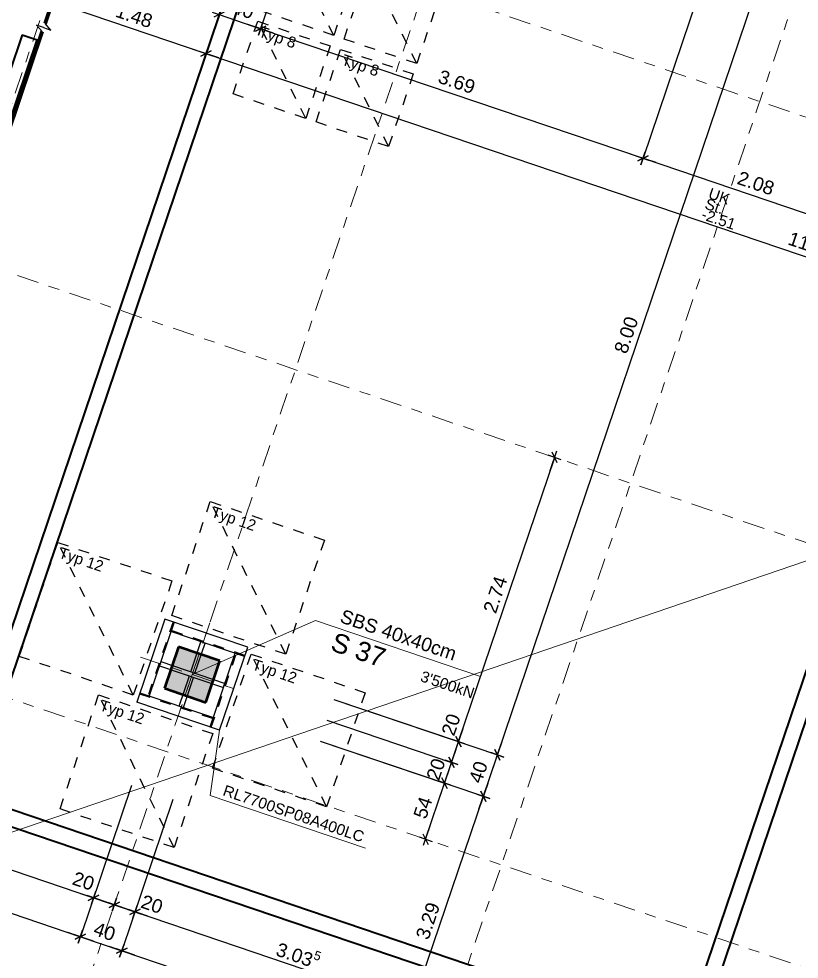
# Model space of a CAD drawing. Header units: metres. Extents: x 2661608 to 2661648.6, y 1209464.3 to 1209501.1.
# Drawn here: x 2661615.74 to 2661622.87, y 1209477.8 to 1209486.39 of the extents above; entities that cross this region are included whole.
import ezdxf

# ---------------------------------------------------------------- set-up
doc = ezdxf.new("R2010")
doc.units = ezdxf.units.M
doc.header["$PDMODE"] = 65
for name, pattern in [('AUSGEZOGEN', [0]), ('PHANTOM2_S8', [0.3, 0.2, -0.05, 0, -0.05]), ('VERDECKT2_S2', [0.025, 0, -0.025])]:
    doc.linetypes.add(name, pattern=pattern)
for name, color, linetype, lineweight in [('TB_639', 7, 'AUSGEZOGEN', 25), ('TB_641', 7, 'AUSGEZOGEN', 25), ('TB_643', 7, 'AUSGEZOGEN', 25), ('TB_645', 7, 'AUSGEZOGEN', 25), ('TB_649', 7, 'AUSGEZOGEN', 25), ('TB_650', 7, 'AUSGEZOGEN', 25)]:
    doc.layers.add(name, color=color, linetype=linetype, lineweight=lineweight)
doc.styles.add('ARIAL', font='arial.ttf')
doc.styles.add('MtXpl_Arial', font='arial.ttf')
doc.dimstyles.new('DIMSTYLE_3', dxfattribs={"dimtxt": 0.125, "dimasz": 0.125, "dimexe": 0, "dimexo": 0, "dimgap": 0.0625, "dimtad": 2, "dimdec": 3, "dimrnd": 0.005, "dimzin": 4, "dimdsep": 46, "dimtxsty": 'ARIAL', "dimblk1": 'ALL_ML_STRICH', "dimblk2": 'ALL_ML_STRICH', "dimsah": 1, "dimcen": 0, "dimclrd": 7, "dimclre": 7, "dimclrt": 7, "dimazin": 3, "dimtfac": 1, "dimtdec": 0, "dimtix": 1, "dimtmove": 2, "dimatfit": 3, "dimfxl": 0, "dimlwd": 0, "dimlwe": 25})
doc.dimstyles.new('DIMSTYLE_5', dxfattribs={"dimtxt": 0.125, "dimasz": 0.125, "dimexe": 0, "dimexo": 0, "dimgap": 0.0625, "dimtad": 2, "dimdec": 1, "dimlfac": 100, "dimrnd": 0.5, "dimzin": 4, "dimdsep": 46, "dimtxsty": 'ARIAL', "dimblk1": 'ALL_ML_STRICH', "dimblk2": 'ALL_ML_STRICH', "dimsah": 1, "dimcen": 0, "dimclrd": 7, "dimclre": 7, "dimclrt": 7, "dimazin": 3, "dimtfac": 1, "dimtdec": 0, "dimtix": 1, "dimtmove": 2, "dimatfit": 3, "dimfxl": 0, "dimtvp": 1.2, "dimlwd": 0, "dimlwe": 25})
doc.dimstyles.new('DIMSTYLE_6', dxfattribs={"dimtxt": 0.125, "dimasz": 0.125, "dimexe": 0, "dimexo": 0, "dimgap": 0.0625, "dimtad": 2, "dimrnd": 0.005, "dimzin": 4, "dimdsep": 46, "dimtxsty": 'ARIAL', "dimblk1": 'ALL_ML_STRICH', "dimblk2": 'ALL_ML_STRICH', "dimsah": 1, "dimcen": 0, "dimclrd": 7, "dimclre": 7, "dimclrt": 7, "dimazin": 3, "dimtfac": 1, "dimtdec": 0, "dimtix": 1, "dimtmove": 2, "dimatfit": 3, "dimfxl": 0, "dimlwd": 0, "dimlwe": 25})
doc.dimstyles.new('DIMSTYLE_7', dxfattribs={"dimtxt": 0.125, "dimasz": 0.125, "dimexe": 0, "dimexo": 0, "dimgap": 0.0625, "dimtad": 2, "dimrnd": 0.005, "dimzin": 4, "dimdsep": 46, "dimtxsty": 'ARIAL', "dimblk1": 'ALL_ML_STRICH', "dimblk2": 'ALL_ML_STRICH', "dimsah": 1, "dimcen": 0, "dimclrd": 7, "dimclre": 7, "dimclrt": 7, "dimazin": 3, "dimtfac": 1, "dimtdec": 0, "dimtix": 1, "dimtmove": 2, "dimatfit": 3, "dimfxl": 0, "dimlwd": 0, "dimlwe": 25})
doc.dimstyles.new('DIMSTYLE_9', dxfattribs={"dimtxt": 0.125, "dimasz": 0.125, "dimexe": 0, "dimexo": 0, "dimgap": 0.0625, "dimtad": 2, "dimdec": 1, "dimlfac": 100, "dimrnd": 0.5, "dimzin": 4, "dimdsep": 46, "dimtxsty": 'ARIAL', "dimblk1": 'ALL_ML_STRICH', "dimblk2": 'ALL_ML_STRICH', "dimsah": 1, "dimcen": 0, "dimclrd": 7, "dimclre": 7, "dimclrt": 7, "dimazin": 3, "dimtfac": 1, "dimtdec": 0, "dimtix": 1, "dimtmove": 2, "dimatfit": 3, "dimfxl": 0, "dimlwd": 0, "dimlwe": 25})

# ---------------------------------------------------------------- blocks, each defined once
blk = doc.blocks.new('COMPLEXOBJECT_6')
at = {"layer": 'TB_645', "color": 7, "linetype": 'VERDECKT2_S2', "lineweight": 25, "transparency": 33554687}
for p, q in [((2661617.1383, 1209480.9396), (2661617.4911, 1209481.9815)), ((2661617.4911, 1209481.9815), (2661618.533, 1209481.6287)), ((2661618.1802, 1209480.5868), (2661617.4911, 1209481.9815)), ((2661615.7451, 1209480.5667), (2661616.0979, 1209481.6086)), ((2661616.0979, 1209481.6086), (2661617.1398, 1209481.2558)), ((2661616.787, 1209480.2139), (2661616.0979, 1209481.6086)), ((2661618.533, 1209481.6287), (2661618.1802, 1209480.5868)), ((2661617.1398, 1209481.2558), (2661616.787, 1209480.2139)), ((2661618.1802, 1209480.5868), (2661617.1383, 1209480.9396)), ((2661617.1507, 1209480.8826), (2661616.9214, 1209480.2054)), ((2661617.807, 1209480.5759), (2661617.1298, 1209480.8052)), ((2661617.5003, 1209479.9196), (2661617.7296, 1209480.5968)), ((2661617.5112, 1209479.5464), (2661617.864, 1209480.5883)), ((2661617.864, 1209480.5883), (2661618.9059, 1209480.2355)), ((2661618.5531, 1209479.1936), (2661617.864, 1209480.5883)), ((2661616.787, 1209480.2139), (2661615.7451, 1209480.5667)), ((2661618.9059, 1209480.2355), (2661618.5531, 1209479.1936)), ((2661616.1181, 1209479.1735), (2661616.4708, 1209480.2154)), ((2661616.4708, 1209480.2154), (2661617.5127, 1209479.8626)), ((2661617.16, 1209478.8207), (2661616.4708, 1209480.2154)), ((2661616.844, 1209480.2263), (2661617.5213, 1209479.997)), ((2661617.5127, 1209479.8626), (2661617.16, 1209478.8207)), ((2661618.5531, 1209479.1936), (2661617.5112, 1209479.5464)), ((2661617.16, 1209478.8207), (2661616.1181, 1209479.1735))]:
    blk.add_line(p, q, dxfattribs=at)
at = {"layer": 'TB_645', "color": 7, "linetype": 'AUSGEZOGEN', "lineweight": 25, "transparency": 33554687}
for p, q in [((2661617.0749, 1209480.9082), (2661616.8184, 1209480.1505)), ((2661617.1602, 1209480.8794), (2661616.9325, 1209480.2069)), ((2661617.8327, 1209480.6517), (2661617.0749, 1209480.9082)), ((2661617.8038, 1209480.5664), (2661617.1313, 1209480.7941)), ((2661617.313, 1209480.4265), (2661617.406, 1209480.7011)), ((2661617.3509, 1209480.4136), (2661617.4439, 1209480.6883)), ((2661617.4909, 1209479.9228), (2661617.7186, 1209480.5953)), ((2661617.5761, 1209479.8939), (2661617.8327, 1209480.6517)), ((2661617.0383, 1209480.5195), (2661617.6256, 1209480.3206)), ((2661617.0255, 1209480.4816), (2661617.6127, 1209480.2827)), ((2661617.2072, 1209480.1139), (2661617.3002, 1209480.3886)), ((2661617.245, 1209480.1011), (2661617.338, 1209480.3757)), ((2661616.8472, 1209480.2357), (2661617.5197, 1209480.0081)), ((2661617.5761, 1209479.8939), (2661616.8184, 1209480.1505))]:
    blk.add_line(p, q, dxfattribs=at)
at = {"layer": 'TB_645', "color": 7, "linetype": 'AUSGEZOGEN', "lineweight": 18, "transparency": 33554687}
for q in [(2661617.5761, 1209479.8939), (2661618.9102, 1209478.8161)]:
    blk.add_line((2661617.4906, 1209479.2967), q, dxfattribs=at)
at = {"layer": 'TB_645', "color": 7, "linetype": 'AUSGEZOGEN', "lineweight": 25, "transparency": 33554687, "char_height": 0.1, "attachment_point": 7, "style": 'ARIAL'}
for s, insert, width, rotation in [('\\W0.98;Typ 12', (2661617.4812, 1209481.8162), 0.477465, 341.29529), ('\\W0.98;Typ 12', (2661616.0881, 1209481.4433), 0.477465, 341.29529), ('\\W0.98;Typ 12', (2661617.8542, 1209480.423), 0.477465, 341.29529), ('\\W0.98;Typ 12', (2661616.461, 1209480.0501), 0.477465, 341.29529), ('\\W1.01;RL7700SP08A400LC', (2661617.5971, 1209479.2994), 1.395337, 341.29524)]:
    blk.add_mtext(s, dxfattribs=dict(at, insert=insert, width=width, rotation=rotation))
blk = doc.blocks.new('COMPLEXOBJECT_7')
at = {"layer": 'TB_645', "color": 7, "linetype": 'VERDECKT2_S2', "lineweight": 25, "transparency": 33554687}
for p, q in [((2661617.956, 1209486.4618), (2661618.1805, 1209487.1248)), ((2661618.1805, 1209487.1248), (2661618.8435, 1209486.9004)), ((2661618.619, 1209486.2373), (2661618.1805, 1209487.1248)), ((2661618.8435, 1209486.9004), (2661618.619, 1209486.2373)), ((2661618.7137, 1209486.2053), (2661618.9382, 1209486.8683)), ((2661618.9382, 1209486.8683), (2661619.6012, 1209486.6438)), ((2661619.3768, 1209485.9808), (2661618.9382, 1209486.8683)), ((2661619.6012, 1209486.6438), (2661619.3768, 1209485.9808)), ((2661618.619, 1209486.2373), (2661617.956, 1209486.4618)), ((2661617.6994, 1209485.7041), (2661617.9239, 1209486.3671)), ((2661617.9239, 1209486.3671), (2661618.5869, 1209486.1426)), ((2661618.3625, 1209485.4796), (2661617.9239, 1209486.3671)), ((2661619.3768, 1209485.9808), (2661618.7137, 1209486.2053)), ((2661618.5869, 1209486.1426), (2661618.3625, 1209485.4796)), ((2661618.4572, 1209485.4475), (2661618.6817, 1209486.1105)), ((2661618.6817, 1209486.1105), (2661619.3447, 1209485.8861)), ((2661619.1202, 1209485.223), (2661618.6817, 1209486.1105)), ((2661619.3447, 1209485.8861), (2661619.1202, 1209485.223)), ((2661618.3625, 1209485.4796), (2661617.6994, 1209485.7041)), ((2661619.1202, 1209485.223), (2661618.4572, 1209485.4475))]:
    blk.add_line(p, q, dxfattribs=at)
at = {"layer": 'TB_645', "color": 7, "linetype": 'AUSGEZOGEN', "lineweight": 25, "transparency": 33554687, "char_height": 0.1, "width": 0.399914, "attachment_point": 7, "rotation": 341.29529, "style": 'ARIAL'}
for insert in [(2661618.1706, 1209486.9596), (2661618.9284, 1209486.703), (2661617.9141, 1209486.2018), (2661618.6718, 1209485.9453)]:
    blk.add_mtext('\\W1.00;Typ 8', dxfattribs=dict(at, insert=insert))
blk = doc.blocks.new('ALL_ML_STRICH')
at = {"color": 0, "linetype": 'ByBlock', "lineweight": -2}
for p, q in [((-1, 0), (0.5, 0)), ((-0.3, -0.3), (0.3, 0.3)), ((0, -0.5), (0, 0.5))]:
    blk.add_line(p, q, dxfattribs=at)
blk = doc.blocks.new('*D23')
at = {"layer": 'DEFPOINTS', "color": 7, "linetype": 'AUSGEZOGEN', "lineweight": 25, "transparency": 16777216}
for p in [(2661617.0719, 1209480.2758), (2661613.6087, 1209479.5056), (2661613.5511, 1209479.3355)]:
    blk.add_point(p, dxfattribs=at)
at = {"layer": 'TB_649', "color": 7, "linetype": 'AUSGEZOGEN', "lineweight": -2, "transparency": 16777216}
for p, q in [((2661613.5511, 1209479.3355), (2661613.5511, 1209479.3355)), ((2661613.5511, 1209479.3355), (2661616.4242, 1209478.3627)), ((2661616.4242, 1209478.3627), (2661616.4242, 1209478.3627))]:
    blk.add_line(p, q, dxfattribs=at)
at = {"layer": 'TB_649', "color": 7, "linetype": 'AUSGEZOGEN', "lineweight": 25, "transparency": 16777216, "xscale": 0.125, "yscale": 0.125, "zscale": 0.125}
for p, rotation in [((2661613.5511, 1209479.3355), 161.2952432383827), ((2661616.4242, 1209478.3627), 341.2952432383828)]:
    blk.add_blockref('ALL_ML_STRICH', p, dxfattribs=dict(at, rotation=rotation))
at = {"layer": 'TB_649', "color": 7, "linetype": 'AUSGEZOGEN', "lineweight": 25, "transparency": 16777216, "insert": (2661615.0451, 1209478.9508), "char_height": 0.125, "width": 0.625, "attachment_point": 5, "rotation": 341.29524, "style": 'ARIAL'}
blk.add_mtext('\\A1;{\\A1;{3.03\\H0.082500;\\S5^ ;}}', dxfattribs=at)
blk = doc.blocks.new('*D24')
at = {"layer": 'DEFPOINTS', "color": 7, "linetype": 'AUSGEZOGEN', "lineweight": 25, "transparency": 16777216}
for p in [(2661617.0719, 1209480.2758), (2661617.1448, 1209479.8673), (2661616.4242, 1209478.3627)]:
    blk.add_point(p, dxfattribs=at)
at = {"layer": 'TB_649', "color": 7, "linetype": 'AUSGEZOGEN', "lineweight": -2, "transparency": 16777216}
for p, q in [((2661616.4242, 1209478.3627), (2661616.4242, 1209478.3627)), ((2661616.4242, 1209478.3627), (2661616.6137, 1209478.2986)), ((2661616.6137, 1209478.2986), (2661616.6137, 1209478.2986))]:
    blk.add_line(p, q, dxfattribs=at)
at = {"layer": 'TB_649', "color": 7, "linetype": 'AUSGEZOGEN', "lineweight": 25, "transparency": 16777216, "xscale": 0.125, "yscale": 0.125, "zscale": 0.125}
for p, rotation in [((2661616.4242, 1209478.3627), 161.2952432383827), ((2661616.6137, 1209478.2986), 341.2952432383828)]:
    blk.add_blockref('ALL_ML_STRICH', p, dxfattribs=dict(at, rotation=rotation))
at = {"layer": 'TB_649', "color": 7, "linetype": 'AUSGEZOGEN', "lineweight": 25, "transparency": 16777216, "insert": (2661616.3323, 1209478.5149), "char_height": 0.125, "width": 0.5, "attachment_point": 5, "rotation": 341.29524, "style": 'ARIAL'}
blk.add_mtext('\\A1;{\\A1;{20\\H0.082500;\\S^ ;}}', dxfattribs=at)
blk = doc.blocks.new('*D25')
at = {"layer": 'DEFPOINTS', "color": 7, "linetype": 'AUSGEZOGEN', "lineweight": 25, "transparency": 16777216}
for p in [(2661617.4508, 1209480.1475), (2661617.1448, 1209479.8673), (2661616.6137, 1209478.2986)]:
    blk.add_point(p, dxfattribs=at)
at = {"layer": 'TB_649', "color": 7, "linetype": 'AUSGEZOGEN', "lineweight": -2, "transparency": 16777216}
for p, q in [((2661616.6137, 1209478.2986), (2661616.6137, 1209478.2986)), ((2661616.6137, 1209478.2986), (2661616.8031, 1209478.2344)), ((2661616.8031, 1209478.2344), (2661616.8031, 1209478.2344))]:
    blk.add_line(p, q, dxfattribs=at)
at = {"layer": 'TB_649', "color": 7, "linetype": 'AUSGEZOGEN', "lineweight": 25, "transparency": 16777216, "xscale": 0.125, "yscale": 0.125, "zscale": 0.125}
for p, rotation in [((2661616.6137, 1209478.2986), 161.2952432383827), ((2661616.8031, 1209478.2344), 341.2952432383828)]:
    blk.add_blockref('ALL_ML_STRICH', p, dxfattribs=dict(at, rotation=rotation))
at = {"layer": 'TB_649', "color": 7, "linetype": 'AUSGEZOGEN', "lineweight": 25, "transparency": 16777216, "insert": (2661616.9582, 1209478.3029), "char_height": 0.125, "width": 0.5, "attachment_point": 5, "rotation": 341.29524, "style": 'ARIAL'}
blk.add_mtext('\\A1;{\\A1;{20\\H0.082500;\\S^ ;}}', dxfattribs=at)
blk = doc.blocks.new('*D26')
at = {"layer": 'DEFPOINTS', "color": 7, "linetype": 'AUSGEZOGEN', "lineweight": 25, "transparency": 16777216}
for p in [(2661617.4508, 1209480.1475), (2661616.8031, 1209478.2344), (2661619.6879, 1209477.296)]:
    blk.add_point(p, dxfattribs=at)
at = {"layer": 'TB_649', "color": 7, "linetype": 'AUSGEZOGEN', "lineweight": -2, "transparency": 16777216}
for p, q in [((2661616.8031, 1209478.2344), (2661616.8031, 1209478.2344)), ((2661616.8031, 1209478.2344), (2661619.6762, 1209477.2617)), ((2661619.6762, 1209477.2617), (2661619.6762, 1209477.2617))]:
    blk.add_line(p, q, dxfattribs=at)
at = {"layer": 'TB_649', "color": 7, "linetype": 'AUSGEZOGEN', "lineweight": 25, "transparency": 16777216, "xscale": 0.125, "yscale": 0.125, "zscale": 0.125}
for p, rotation in [((2661616.8031, 1209478.2344), 161.2952432383827), ((2661619.6762, 1209477.2617), 341.2952432383828)]:
    blk.add_blockref('ALL_ML_STRICH', p, dxfattribs=dict(at, rotation=rotation))
at = {"layer": 'TB_649', "color": 7, "linetype": 'AUSGEZOGEN', "lineweight": 25, "transparency": 16777216, "insert": (2661618.2971, 1209477.8497), "char_height": 0.125, "width": 0.625, "attachment_point": 5, "rotation": 341.29524, "style": 'ARIAL'}
blk.add_mtext('\\A1;{\\A1;{3.03\\H0.082500;\\S5^ ;}}', dxfattribs=at)
blk = doc.blocks.new('*D35')
at = {"layer": 'DEFPOINTS', "color": 7, "linetype": 'AUSGEZOGEN', "lineweight": 25, "transparency": 16777216}
for p in [(2661618.345, 1209488.7132), (2661616.6115, 1209488.2084), (2661616.0491, 1209486.5472)]:
    blk.add_point(p, dxfattribs=at)
at = {"layer": 'TB_649', "color": 7, "linetype": 'AUSGEZOGEN', "lineweight": -2, "transparency": 16777216}
for p, q in [((2661616.0491, 1209486.5472), (2661616.0491, 1209486.5472)), ((2661616.0491, 1209486.5472), (2661617.4509, 1209486.0726)), ((2661617.4509, 1209486.0726), (2661617.4509, 1209486.0726))]:
    blk.add_line(p, q, dxfattribs=at)
at = {"layer": 'TB_649', "color": 7, "linetype": 'AUSGEZOGEN', "lineweight": 25, "transparency": 16777216, "xscale": 0.125, "yscale": 0.125, "zscale": 0.125}
for p, rotation in [((2661616.0491, 1209486.5472), 161.2952435380497), ((2661617.4509, 1209486.0726), 341.2952435380498)]:
    blk.add_blockref('ALL_ML_STRICH', p, dxfattribs=dict(at, rotation=rotation))
at = {"layer": 'TB_649', "color": 7, "linetype": 'AUSGEZOGEN', "lineweight": 25, "transparency": 16777216, "insert": (2661616.7952, 1209486.4157), "char_height": 0.125, "width": 0.5, "attachment_point": 5, "rotation": 341.29524, "style": 'ARIAL'}
blk.add_mtext('\\A1;{\\A1;{1.48\\H0.082500;\\S^ ;}}', dxfattribs=at)
blk = doc.blocks.new('*D36')
at = {"layer": 'DEFPOINTS', "color": 7, "linetype": 'AUSGEZOGEN', "lineweight": 25, "transparency": 16777216}
for p in [(2661618.345, 1209488.7132), (2661617.4509, 1209486.0726), (2661629.3768, 1209485.1245)]:
    blk.add_point(p, dxfattribs=at)
at = {"layer": 'TB_649', "color": 7, "linetype": 'AUSGEZOGEN', "lineweight": -2, "transparency": 16777216}
for p, q in [((2661617.4509, 1209486.0726), (2661617.4509, 1209486.0726)), ((2661617.4509, 1209486.0726), (2661628.4383, 1209482.3526)), ((2661628.4383, 1209482.3526), (2661628.4383, 1209482.3526))]:
    blk.add_line(p, q, dxfattribs=at)
at = {"layer": 'TB_649', "color": 7, "linetype": 'AUSGEZOGEN', "lineweight": 25, "transparency": 16777216, "xscale": 0.125, "yscale": 0.125, "zscale": 0.125}
for p, rotation in [((2661617.4509, 1209486.0726), 161.2952435380497), ((2661628.4383, 1209482.3526), 341.2952435380498)]:
    blk.add_blockref('ALL_ML_STRICH', p, dxfattribs=dict(at, rotation=rotation))
at = {"layer": 'TB_649', "color": 7, "linetype": 'AUSGEZOGEN', "lineweight": 25, "transparency": 16777216, "insert": (2661622.9856, 1209484.3198), "char_height": 0.125, "width": 0.625, "attachment_point": 5, "rotation": 341.29524, "style": 'ARIAL'}
blk.add_mtext('\\A1;{\\A1;{11.60\\H0.082500;\\S^ ;}}', dxfattribs=at)
blk = doc.blocks.new('*D39')
at = {"layer": 'DEFPOINTS', "color": 7, "linetype": 'AUSGEZOGEN', "lineweight": 25, "transparency": 16777216}
for p in [(2661618.8201, 1209488.8691), (2661618.345, 1209488.7132), (2661617.5712, 1209486.4278)]:
    blk.add_point(p, dxfattribs=at)
at = {"layer": 'TB_649', "color": 7, "linetype": 'AUSGEZOGEN', "lineweight": -2, "transparency": 16777216}
for p, q in [((2661618.4511, 1209487.7793), (2661617.9501, 1209486.2995)), ((2661617.5712, 1209486.4278), (2661617.5712, 1209486.4278)), ((2661617.5712, 1209486.4278), (2661617.9501, 1209486.2995))]:
    blk.add_line(p, q, dxfattribs=at)
at = {"layer": 'TB_649', "color": 7, "linetype": 'AUSGEZOGEN', "lineweight": 25, "transparency": 16777216, "xscale": 0.125, "yscale": 0.125, "zscale": 0.125}
for p, rotation in [((2661617.5712, 1209486.4278), 161.2952432638242), ((2661617.9501, 1209486.2995), 341.2952432638242)]:
    blk.add_blockref('ALL_ML_STRICH', p, dxfattribs=dict(at, rotation=rotation))
at = {"layer": 'TB_649', "color": 7, "linetype": 'AUSGEZOGEN', "lineweight": 25, "transparency": 16777216, "insert": (2661617.7923, 1209486.474), "char_height": 0.125, "width": 0.5, "attachment_point": 5, "rotation": 341.29524, "style": 'ARIAL'}
blk.add_mtext('\\A1;{\\A1;{40\\H0.082500;\\S^ ;}}', dxfattribs=at)
blk = doc.blocks.new('*D40')
at = {"layer": 'DEFPOINTS', "color": 7, "linetype": 'AUSGEZOGEN', "lineweight": 25, "transparency": 16777216}
for p in [(2661618.8201, 1209488.8691), (2661622.219, 1209487.4016), (2661617.9501, 1209486.2995)]:
    blk.add_point(p, dxfattribs=at)
at = {"layer": 'TB_649', "color": 7, "linetype": 'AUSGEZOGEN', "lineweight": -2, "transparency": 16777216}
for p, q in [((2661618.4511, 1209487.7793), (2661617.9501, 1209486.2995)), ((2661621.9462, 1209486.596), (2661621.4452, 1209485.1162)), ((2661617.9501, 1209486.2995), (2661621.4452, 1209485.1162))]:
    blk.add_line(p, q, dxfattribs=at)
at = {"layer": 'TB_649', "color": 7, "linetype": 'AUSGEZOGEN', "lineweight": 25, "transparency": 16777216, "xscale": 0.125, "yscale": 0.125, "zscale": 0.125}
for p, rotation in [((2661617.9501, 1209486.2995), 161.2952432638242), ((2661621.4452, 1209485.1162), 341.2952432638242)]:
    blk.add_blockref('ALL_ML_STRICH', p, dxfattribs=dict(at, rotation=rotation))
at = {"layer": 'TB_649', "color": 7, "linetype": 'AUSGEZOGEN', "lineweight": 25, "transparency": 16777216, "insert": (2661619.7429, 1209485.8137), "char_height": 0.125, "width": 0.5, "attachment_point": 5, "rotation": 341.29524, "style": 'ARIAL'}
blk.add_mtext('\\A1;{\\A1;{3.69\\H0.082500;\\S^ ;}}', dxfattribs=at)
blk = doc.blocks.new('*D41')
at = {"layer": 'DEFPOINTS', "color": 7, "linetype": 'AUSGEZOGEN', "lineweight": 25, "transparency": 16777216}
for p in [(2661622.219, 1209487.4016), (2661624.1891, 1209486.7345), (2661621.4452, 1209485.1162)]:
    blk.add_point(p, dxfattribs=at)
at = {"layer": 'TB_649', "color": 7, "linetype": 'AUSGEZOGEN', "lineweight": -2, "transparency": 16777216}
for p, q in [((2661621.9462, 1209486.596), (2661621.4452, 1209485.1162)), ((2661623.9163, 1209485.9289), (2661623.4153, 1209484.4491)), ((2661621.4452, 1209485.1162), (2661623.4153, 1209484.4491))]:
    blk.add_line(p, q, dxfattribs=at)
at = {"layer": 'TB_649', "color": 7, "linetype": 'AUSGEZOGEN', "lineweight": 25, "transparency": 16777216, "xscale": 0.125, "yscale": 0.125, "zscale": 0.125}
for p, rotation in [((2661621.4452, 1209485.1162), 161.2952432638242), ((2661623.4153, 1209484.4491), 341.2952432638242)]:
    blk.add_blockref('ALL_ML_STRICH', p, dxfattribs=dict(at, rotation=rotation))
at = {"layer": 'TB_649', "color": 7, "linetype": 'AUSGEZOGEN', "lineweight": 25, "transparency": 16777216, "insert": (2661622.4755, 1209484.8884), "char_height": 0.125, "width": 0.5, "attachment_point": 5, "rotation": 341.29524, "style": 'ARIAL'}
blk.add_mtext('\\A1;{\\A1;{2.08\\H0.082500;\\S^ ;}}', dxfattribs=at)
at = {"layer": 'TB_649', "color": 7, "linetype": 'AUSGEZOGEN', "lineweight": 25, "transparency": 16777216, "insert": (2661622.0644, 1209484.8484), "char_height": 0.1, "width": 0.005, "attachment_point": 1, "rotation": 341.29524, "line_spacing_factor": 0.60241, "style": 'ARIAL'}
blk.add_mtext('UK St. -2.51', dxfattribs=at)
blk = doc.blocks.new('*D109')
at = {"layer": 'DEFPOINTS', "color": 7, "linetype": 'AUSGEZOGEN', "lineweight": 25, "transparency": 16777216}
for p in [(2661617.6069, 1209495.8255), (2661610.2343, 1209479.1174), (2661611.7735, 1209478.5962)]:
    blk.add_point(p, dxfattribs=at)
at = {"layer": 'TB_649', "color": 7, "linetype": 'AUSGEZOGEN', "lineweight": -2, "transparency": 16777216}
for p, q in [((2661610.2343, 1209479.1174), (2661616.0677, 1209496.3467)), ((2661616.0677, 1209496.3467), (2661616.0677, 1209496.3467)), ((2661611.2999, 1209478.7566), (2661610.2343, 1209479.1174))]:
    blk.add_line(p, q, dxfattribs=at)
at = {"layer": 'TB_649', "color": 7, "linetype": 'AUSGEZOGEN', "lineweight": 25, "transparency": 16777216, "xscale": 0.125, "yscale": 0.125, "zscale": 0.125}
for p, rotation in [((2661616.0677, 1209496.3467), 71.29524324225345), ((2661610.2343, 1209479.1174), 251.2952432422534)]:
    blk.add_blockref('ALL_ML_STRICH', p, dxfattribs=dict(at, rotation=rotation))
at = {"layer": 'TB_649', "color": 7, "linetype": 'AUSGEZOGEN', "lineweight": 25, "transparency": 16777216, "insert": (2661613.0437, 1209487.7727), "char_height": 0.125, "width": 0.625, "attachment_point": 5, "rotation": 71.29524, "style": 'ARIAL'}
blk.add_mtext('\\A1;{\\A1;{18.19\\H0.082500;\\S^ ;}}', dxfattribs=at)
blk = doc.blocks.new('*D115')
at = {"layer": 'DEFPOINTS', "color": 7, "linetype": 'AUSGEZOGEN', "lineweight": 25, "transparency": 16777216}
for p in [(2661617.4508, 1209480.1475), (2661619.227, 1209478.976), (2661619.4572, 1209478.8981)]:
    blk.add_point(p, dxfattribs=at)
at = {"layer": 'TB_649', "color": 7, "linetype": 'AUSGEZOGEN', "lineweight": -2, "transparency": 16777216}
for p, q in [((2661618.4939, 1209479.7944), (2661619.6304, 1209479.4096)), ((2661619.4572, 1209478.8981), (2661619.6304, 1209479.4096)), ((2661619.4572, 1209478.8981), (2661619.4572, 1209478.8981))]:
    blk.add_line(p, q, dxfattribs=at)
at = {"layer": 'TB_649', "color": 7, "linetype": 'AUSGEZOGEN', "lineweight": 25, "transparency": 16777216, "xscale": 0.125, "yscale": 0.125, "zscale": 0.125}
for p, rotation in [((2661619.6304, 1209479.4096), 71.29524322408255), ((2661619.4572, 1209478.8981), 251.2952432240825)]:
    blk.add_blockref('ALL_ML_STRICH', p, dxfattribs=dict(at, rotation=rotation))
at = {"layer": 'TB_649', "color": 7, "linetype": 'AUSGEZOGEN', "lineweight": 25, "transparency": 16777216, "insert": (2661619.4335, 1209479.1855), "char_height": 0.125, "width": 0.5, "attachment_point": 5, "rotation": 71.29524, "style": 'ARIAL'}
blk.add_mtext('\\A1;{\\A1;{54\\H0.082500;\\S^ ;}}', dxfattribs=at)
blk = doc.blocks.new('*D116')
at = {"layer": 'DEFPOINTS', "color": 7, "linetype": 'AUSGEZOGEN', "lineweight": 25, "transparency": 16777216}
for p in [(2661617.7991, 1209480.2408), (2661617.4508, 1209480.1475), (2661619.6304, 1209479.4096)]:
    blk.add_point(p, dxfattribs=at)
at = {"layer": 'TB_649', "color": 7, "linetype": 'AUSGEZOGEN', "lineweight": -2, "transparency": 16777216}
for p, q in [((2661618.5571, 1209479.9841), (2661619.6945, 1209479.599)), ((2661618.4939, 1209479.7944), (2661619.6304, 1209479.4096)), ((2661619.6304, 1209479.4096), (2661619.6945, 1209479.599))]:
    blk.add_line(p, q, dxfattribs=at)
at = {"layer": 'TB_649', "color": 7, "linetype": 'AUSGEZOGEN', "lineweight": 25, "transparency": 16777216, "xscale": 0.125, "yscale": 0.125, "zscale": 0.125}
for p, rotation in [((2661619.6945, 1209479.599), 71.29524322408255), ((2661619.6304, 1209479.4096), 251.2952432240825)]:
    blk.add_blockref('ALL_ML_STRICH', p, dxfattribs=dict(at, rotation=rotation))
at = {"layer": 'TB_649', "color": 7, "linetype": 'AUSGEZOGEN', "lineweight": 25, "transparency": 16777216, "insert": (2661619.5521, 1209479.5359), "char_height": 0.125, "width": 0.5, "attachment_point": 5, "rotation": 71.29524, "style": 'ARIAL'}
blk.add_mtext('\\A1;{\\A1;{20\\H0.082500;\\S^ ;}}', dxfattribs=at)
blk = doc.blocks.new('*D117')
at = {"layer": 'DEFPOINTS', "color": 7, "linetype": 'AUSGEZOGEN', "lineweight": 25, "transparency": 16777216}
for p in [(2661617.5791, 1209480.5264), (2661617.7991, 1209480.2408), (2661619.6945, 1209479.599)]:
    blk.add_point(p, dxfattribs=at)
at = {"layer": 'TB_649', "color": 7, "linetype": 'AUSGEZOGEN', "lineweight": -2, "transparency": 16777216}
for p, q in [((2661618.6204, 1209480.1738), (2661619.7586, 1209479.7885)), ((2661618.5571, 1209479.9841), (2661619.6945, 1209479.599)), ((2661619.6945, 1209479.599), (2661619.7586, 1209479.7885))]:
    blk.add_line(p, q, dxfattribs=at)
at = {"layer": 'TB_649', "color": 7, "linetype": 'AUSGEZOGEN', "lineweight": 25, "transparency": 16777216, "xscale": 0.125, "yscale": 0.125, "zscale": 0.125}
for p, rotation in [((2661619.7586, 1209479.7885), 71.29524322408255), ((2661619.6945, 1209479.599), 251.2952432240825)]:
    blk.add_blockref('ALL_ML_STRICH', p, dxfattribs=dict(at, rotation=rotation))
at = {"layer": 'TB_649', "color": 7, "linetype": 'AUSGEZOGEN', "lineweight": 25, "transparency": 16777216, "insert": (2661619.6902, 1209479.9436), "char_height": 0.125, "width": 0.5, "attachment_point": 5, "rotation": 71.29524, "style": 'ARIAL'}
blk.add_mtext('\\A1;{\\A1;{20\\H0.082500;\\S^ ;}}', dxfattribs=at)
blk = doc.blocks.new('*D118')
at = {"layer": 'DEFPOINTS', "color": 7, "linetype": 'AUSGEZOGEN', "lineweight": 25, "transparency": 16777216}
for p in [(2661619.7123, 1209482.6969), (2661617.5791, 1209480.5264), (2661619.7586, 1209479.7885)]:
    blk.add_point(p, dxfattribs=at)
at = {"layer": 'TB_649', "color": 7, "linetype": 'AUSGEZOGEN', "lineweight": -2, "transparency": 16777216}
for p, q in [((2661619.7586, 1209479.7885), (2661620.6373, 1209482.3837)), ((2661620.6373, 1209482.3837), (2661620.6373, 1209482.3837)), ((2661618.6204, 1209480.1738), (2661619.7586, 1209479.7885))]:
    blk.add_line(p, q, dxfattribs=at)
at = {"layer": 'TB_649', "color": 7, "linetype": 'AUSGEZOGEN', "lineweight": 25, "transparency": 16777216, "xscale": 0.125, "yscale": 0.125, "zscale": 0.125}
for p, rotation in [((2661620.6373, 1209482.3837), 71.29524322408255), ((2661619.7586, 1209479.7885), 251.2952432240825)]:
    blk.add_blockref('ALL_ML_STRICH', p, dxfattribs=dict(at, rotation=rotation))
at = {"layer": 'TB_649', "color": 7, "linetype": 'AUSGEZOGEN', "lineweight": 25, "transparency": 16777216, "insert": (2661620.0944, 1209481.131), "char_height": 0.125, "width": 0.5, "attachment_point": 5, "rotation": 71.29524, "style": 'ARIAL'}
blk.add_mtext('\\A1;{\\A1;{2.74\\H0.082500;\\S^ ;}}', dxfattribs=at)
blk = doc.blocks.new('*D126')
at = {"layer": 'DEFPOINTS', "color": 7, "linetype": 'AUSGEZOGEN', "lineweight": 25, "transparency": 16777216}
for p in [(2661617.0719, 1209480.2758), (2661613.6416, 1209479.4366), (2661613.4813, 1209478.9632)]:
    blk.add_point(p, dxfattribs=at)
at = {"layer": 'TB_649', "color": 7, "linetype": 'AUSGEZOGEN', "lineweight": -2, "transparency": 16777216}
for p, q in [((2661616.7709, 1209479.3868), (2661616.304, 1209478.0075)), ((2661613.4813, 1209478.9632), (2661613.4813, 1209478.9632)), ((2661613.4813, 1209478.9632), (2661616.304, 1209478.0075))]:
    blk.add_line(p, q, dxfattribs=at)
at = {"layer": 'TB_649', "color": 7, "linetype": 'AUSGEZOGEN', "lineweight": 25, "transparency": 16777216, "xscale": 0.125, "yscale": 0.125, "zscale": 0.125}
for p, rotation in [((2661613.4813, 1209478.9632), 161.2952431311741), ((2661616.304, 1209478.0075), 341.2952431311741)]:
    blk.add_blockref('ALL_ML_STRICH', p, dxfattribs=dict(at, rotation=rotation))
at = {"layer": 'TB_649', "color": 7, "linetype": 'AUSGEZOGEN', "lineweight": 25, "transparency": 16777216, "insert": (2661614.9378, 1209478.5911), "char_height": 0.125, "width": 0.5, "attachment_point": 5, "rotation": 341.29524, "style": 'ARIAL'}
blk.add_mtext('\\A1;{\\A1;{2.98\\H0.082500;\\S^ ;}}', dxfattribs=at)
blk = doc.blocks.new('*D127')
at = {"layer": 'DEFPOINTS', "color": 7, "linetype": 'AUSGEZOGEN', "lineweight": 25, "transparency": 16777216}
for p in [(2661617.0719, 1209480.2758), (2661617.4508, 1209480.1475), (2661616.304, 1209478.0075)]:
    blk.add_point(p, dxfattribs=at)
at = {"layer": 'TB_649', "color": 7, "linetype": 'AUSGEZOGEN', "lineweight": -2, "transparency": 16777216}
for p, q in [((2661616.7709, 1209479.3868), (2661616.304, 1209478.0075)), ((2661617.1499, 1209479.2587), (2661616.6828, 1209477.8792)), ((2661616.304, 1209478.0075), (2661616.6828, 1209477.8792))]:
    blk.add_line(p, q, dxfattribs=at)
at = {"layer": 'TB_649', "color": 7, "linetype": 'AUSGEZOGEN', "lineweight": 25, "transparency": 16777216, "xscale": 0.125, "yscale": 0.125, "zscale": 0.125}
for p, rotation in [((2661616.304, 1209478.0075), 161.2952431311741), ((2661616.6828, 1209477.8792), 341.2952431311741)]:
    blk.add_blockref('ALL_ML_STRICH', p, dxfattribs=dict(at, rotation=rotation))
at = {"layer": 'TB_649', "color": 7, "linetype": 'AUSGEZOGEN', "lineweight": 25, "transparency": 16777216, "insert": (2661616.525, 1209478.0537), "char_height": 0.125, "width": 0.5, "attachment_point": 5, "rotation": 341.29524, "style": 'ARIAL'}
blk.add_mtext('\\A1;{\\A1;{40\\H0.082500;\\S^ ;}}', dxfattribs=at)
blk = doc.blocks.new('*D128')
at = {"layer": 'DEFPOINTS', "color": 7, "linetype": 'AUSGEZOGEN', "lineweight": 25, "transparency": 16777216}
for p in [(2661617.4508, 1209480.1475), (2661616.6828, 1209477.8792), (2661626.2596, 1209477.1651)]:
    blk.add_point(p, dxfattribs=at)
at = {"layer": 'TB_649', "color": 7, "linetype": 'AUSGEZOGEN', "lineweight": -2, "transparency": 16777216}
for p, q in [((2661617.1499, 1209479.2587), (2661616.6828, 1209477.8792)), ((2661616.6828, 1209477.8792), (2661625.4916, 1209474.8968)), ((2661625.96, 1209476.2803), (2661625.4916, 1209474.8968))]:
    blk.add_line(p, q, dxfattribs=at)
at = {"layer": 'TB_649', "color": 7, "linetype": 'AUSGEZOGEN', "lineweight": 25, "transparency": 16777216, "xscale": 0.125, "yscale": 0.125, "zscale": 0.125}
for p, rotation in [((2661616.6828, 1209477.8792), 161.2952431311741), ((2661625.4916, 1209474.8968), 341.2952431311741)]:
    blk.add_blockref('ALL_ML_STRICH', p, dxfattribs=dict(at, rotation=rotation))
at = {"layer": 'TB_649', "color": 7, "linetype": 'AUSGEZOGEN', "lineweight": 25, "transparency": 16777216, "insert": (2661621.1328, 1209476.4937), "char_height": 0.125, "width": 0.5, "attachment_point": 5, "rotation": 341.29524, "style": 'ARIAL'}
blk.add_mtext('\\A1;{\\A1;{9.30\\H0.082500;\\S^ ;}}', dxfattribs=at)
blk = doc.blocks.new('*D149')
at = {"layer": 'DEFPOINTS', "color": 7, "linetype": 'AUSGEZOGEN', "lineweight": 25, "transparency": 16777216}
for p in [(2661617.4508, 1209480.1475), (2661618.3694, 1209476.3631), (2661618.9305, 1209476.1731)]:
    blk.add_point(p, dxfattribs=at)
at = {"layer": 'TB_649', "color": 7, "linetype": 'AUSGEZOGEN', "lineweight": -2, "transparency": 16777216}
for p, q in [((2661618.4939, 1209479.7944), (2661619.9856, 1209479.2893)), ((2661618.9305, 1209476.1731), (2661619.9856, 1209479.2893)), ((2661618.9305, 1209476.1731), (2661618.9305, 1209476.1731))]:
    blk.add_line(p, q, dxfattribs=at)
at = {"layer": 'TB_649', "color": 7, "linetype": 'AUSGEZOGEN', "lineweight": 25, "transparency": 16777216, "xscale": 0.125, "yscale": 0.125, "zscale": 0.125}
for p, rotation in [((2661619.9856, 1209479.2893), 71.29524323428163), ((2661618.9305, 1209476.1731), 251.2952432342816)]:
    blk.add_blockref('ALL_ML_STRICH', p, dxfattribs=dict(at, rotation=rotation))
at = {"layer": 'TB_649', "color": 7, "linetype": 'AUSGEZOGEN', "lineweight": 25, "transparency": 16777216, "insert": (2661619.4793, 1209478.1516), "char_height": 0.125, "width": 0.5, "attachment_point": 5, "rotation": 71.29524, "style": 'ARIAL'}
blk.add_mtext('\\A1;{\\A1;{3.29\\H0.082500;\\S^ ;}}', dxfattribs=at)
blk = doc.blocks.new('*D150')
at = {"layer": 'DEFPOINTS', "color": 7, "linetype": 'AUSGEZOGEN', "lineweight": 25, "transparency": 16777216}
for p in [(2661617.5791, 1209480.5264), (2661617.4508, 1209480.1475), (2661619.9856, 1209479.2893)]:
    blk.add_point(p, dxfattribs=at)
at = {"layer": 'TB_649', "color": 7, "linetype": 'AUSGEZOGEN', "lineweight": -2, "transparency": 16777216}
for p, q in [((2661618.6204, 1209480.1738), (2661620.1138, 1209479.6682)), ((2661618.4939, 1209479.7944), (2661619.9856, 1209479.2893)), ((2661619.9856, 1209479.2893), (2661620.1138, 1209479.6682))]:
    blk.add_line(p, q, dxfattribs=at)
at = {"layer": 'TB_649', "color": 7, "linetype": 'AUSGEZOGEN', "lineweight": 25, "transparency": 16777216, "xscale": 0.125, "yscale": 0.125, "zscale": 0.125}
for p, rotation in [((2661620.1138, 1209479.6682), 71.29524323428163), ((2661619.9856, 1209479.2893), 251.2952432342816)]:
    blk.add_blockref('ALL_ML_STRICH', p, dxfattribs=dict(at, rotation=rotation))
at = {"layer": 'TB_649', "color": 7, "linetype": 'AUSGEZOGEN', "lineweight": 25, "transparency": 16777216, "insert": (2661619.9394, 1209479.5104), "char_height": 0.125, "width": 0.5, "attachment_point": 5, "rotation": 71.29524, "style": 'ARIAL'}
blk.add_mtext('\\A1;{\\A1;{40\\H0.082500;\\S^ ;}}', dxfattribs=at)
blk = doc.blocks.new('*D151')
at = {"layer": 'DEFPOINTS', "color": 7, "linetype": 'AUSGEZOGEN', "lineweight": 25, "transparency": 16777216}
for p in [(2661622.5559, 1209487.2875), (2661617.5791, 1209480.5264), (2661620.1138, 1209479.6682)]:
    blk.add_point(p, dxfattribs=at)
at = {"layer": 'TB_649', "color": 7, "linetype": 'AUSGEZOGEN', "lineweight": -2, "transparency": 16777216}
for p, q in [((2661620.1138, 1209479.6682), (2661622.6794, 1209487.2457)), ((2661622.6794, 1209487.2457), (2661622.6794, 1209487.2457)), ((2661618.6204, 1209480.1738), (2661620.1138, 1209479.6682))]:
    blk.add_line(p, q, dxfattribs=at)
at = {"layer": 'TB_649', "color": 7, "linetype": 'AUSGEZOGEN', "lineweight": 25, "transparency": 16777216, "xscale": 0.125, "yscale": 0.125, "zscale": 0.125}
for p, rotation in [((2661622.6794, 1209487.2457), 71.29524323428163), ((2661620.1138, 1209479.6682), 251.2952432342816)]:
    blk.add_blockref('ALL_ML_STRICH', p, dxfattribs=dict(at, rotation=rotation))
at = {"layer": 'TB_649', "color": 7, "linetype": 'AUSGEZOGEN', "lineweight": 25, "transparency": 16777216, "insert": (2661621.291, 1209483.5024), "char_height": 0.125, "width": 0.5, "attachment_point": 5, "rotation": 71.29524, "style": 'ARIAL'}
blk.add_mtext('\\A1;{\\A1;{8.00\\H0.082500;\\S^ ;}}', dxfattribs=at)

msp = doc.modelspace()

# ---------------------------------------------------------------- hatches: boundary and pattern name
at = {"layer": 'TB_639', "linetype": 'AUSGEZOGEN', "lineweight": 35, "transparency": 33554687}
msp.add_hatch(color=253, dxfattribs=at).paths.add_polyline_path([(2661617.0719, 1209480.2758), (2661617.4508, 1209480.1475), (2661617.5791, 1209480.5264), (2661617.2002, 1209480.6547)])

# ---------------------------------------------------------------- linework, layer by layer
at = {"layer": 'TB_641', "color": 7, "linetype": 'AUSGEZOGEN', "lineweight": 35, "transparency": 33554687}
for p, q in [((2661618.345, 1209488.7132), (2661615.1701, 1209479.3361)), ((2661615.3075, 1209479.2896), (2661618.4823, 1209488.6667)), ((2661624.9753, 1209486.4683), (2661621.8004, 1209477.0912)), ((2661615.0834, 1209483.7574), (2661615.9092, 1209486.1964)), ((2661615.7719, 1209486.2429), (2661615.4688, 1209485.3478)), ((2661615.7719, 1209486.2429), (2661615.9092, 1209486.1964)), ((2661621.9378, 1209477.0447), (2661623.4947, 1209481.6433)), ((2661621.8004, 1209477.0912), (2661615.3075, 1209479.2896)), ((2661615.261, 1209479.1522), (2661626.9374, 1209475.1989))]:
    msp.add_line(p, q, dxfattribs=at)
at = {"layer": 'TB_641', "color": 7, "linetype": 'PHANTOM2_S8', "lineweight": 18, "transparency": 33554687}
for p, q in [((2661617.4859, 1209480.8747), (2661617.1652, 1209479.9275)), ((2661616.8519, 1209480.5614), (2661617.7991, 1209480.2408))]:
    msp.add_line(p, q, dxfattribs=at)
at = {"layer": 'TB_641', "color": 7, "linetype": 'AUSGEZOGEN', "lineweight": 50, "transparency": 33554687}
for p, q in [((2661617.2002, 1209480.6547), (2661617.0719, 1209480.2758)), ((2661617.5791, 1209480.5264), (2661617.2002, 1209480.6547)), ((2661617.4508, 1209480.1475), (2661617.5791, 1209480.5264)), ((2661617.0719, 1209480.2758), (2661617.4508, 1209480.1475))]:
    msp.add_line(p, q, dxfattribs=at)
at = {"layer": 'TB_643', "color": 7, "linetype": 'PHANTOM2_S8', "lineweight": 18, "transparency": 33554687}
for p, q in [((2661611.7006, 1209473.87), (2661620.5806, 1209500.0975)), ((2661614.7632, 1209472.8331), (2661623.6431, 1209499.0606)), ((2661617.8257, 1209471.7962), (2661626.7057, 1209498.0238)), ((2661612.6477, 1209488.974), (2661644.6767, 1209478.1298)), ((2661611.4676, 1209485.4884), (2661643.4966, 1209474.6442)), ((2661610.2874, 1209482.0027), (2661642.3164, 1209471.1585))]:
    msp.add_line(p, q, dxfattribs=at)
at = {"layer": 'TB_649', "color": 7, "linetype": 'AUSGEZOGEN', "lineweight": 18, "transparency": 33554687}
for p, q in [((2661613.1943, 1209478.1152), (2661641.4364, 1209487.7575)), ((2661618.4515, 1209480.8943), (2661617.3255, 1209480.4011)), ((2661618.4515, 1209480.8943), (2661619.9608, 1209480.3832))]:
    msp.add_line(p, q, dxfattribs=at)
at = {"layer": 'TB_650', "color": 1, "linetype": 'AUSGEZOGEN', "lineweight": 70, "transparency": 33554687}
for p, q in [((2661615.981, 1209486.346), (2661616.3017, 1209487.2932)), ((2661615.6355, 1209485.3256), (2661615.9562, 1209486.2728))]:
    msp.add_line(p, q, dxfattribs=at)
at = {"layer": 'TB_650', "color": 1, "linetype": 'AUSGEZOGEN', "lineweight": 25, "transparency": 33554687}
for p, q in [((2661615.9686, 1209486.3094), (2661615.9023, 1209486.3319)), ((2661615.9023, 1209486.3319), (2661615.9562, 1209486.2728)), ((2661616.0349, 1209486.287), (2661615.981, 1209486.346)), ((2661615.9686, 1209486.3094), (2661616.0349, 1209486.287))]:
    msp.add_line(p, q, dxfattribs=at)

# ---------------------------------------------------------------- block references
at = {"layer": 'TB_645', "color": 7, "linetype": 'VERDECKT2_S2', "lineweight": 25, "transparency": 33554687}
msp.add_blockref('COMPLEXOBJECT_7', (0, 0), dxfattribs=at)
at = {"layer": 'TB_645', "color": 7, "linetype": 'AUSGEZOGEN', "lineweight": 25, "transparency": 33554687}
msp.add_blockref('COMPLEXOBJECT_6', (0, 0), dxfattribs=at)

# ---------------------------------------------------------------- texts
at = {"layer": 'TB_649', "color": 7, "style": 'MtXpl_Arial'}
for s, height, p in [('SBS', 0.125, (2661618.666, 1209480.8817)), ('40x40cm', 0.125, (2661619.0429, 1209480.7541)), ('S', 0.175, (2661618.5792, 1209480.6252)), ('37', 0.175, (2661618.7979, 1209480.5511)), ("3'500kN", 0.1, (2661619.4017, 1209480.3432))]:
    msp.add_text(s, height=height, rotation=-18.70476, dxfattribs=at).set_placement(p)

# ---------------------------------------------------------------- dimensions: what is measured, and where the dimension line sits
at = {"layer": 'TB_649', "color": 7, "linetype": 'AUSGEZOGEN', "lineweight": 25, "transparency": 33554687}
for base, p1, p2, angle, dimstyle, picture, middle in [((2661616.0677, 1209496.3467), (2661611.2999, 1209478.7566), (2661616.0677, 1209496.3467), 71.29524, 'DIMSTYLE_7', '*D109', (2661613.0437, 1209487.7727)), ((2661617.9501, 1209486.2995), (2661617.5712, 1209486.4278), (2661618.4511, 1209487.7793), 341.29524, 'DIMSTYLE_5', '*D39', (2661617.7923, 1209486.474)), ((2661621.4452, 1209485.1162), (2661618.4511, 1209487.7793), (2661621.9462, 1209486.596), 341.29524, 'DIMSTYLE_7', '*D40', (2661619.7429, 1209485.8137)), ((2661617.4509, 1209486.0726), (2661616.0491, 1209486.5472), (2661617.4509, 1209486.0726), 341.29524, 'DIMSTYLE_6', '*D35', (2661616.7952, 1209486.4157)), ((2661628.4383, 1209482.3526), (2661617.4509, 1209486.0726), (2661628.4383, 1209482.3526), 341.29524, 'DIMSTYLE_7', '*D36', (2661622.9856, 1209484.3198)), ((2661622.6794, 1209487.2457), (2661618.6204, 1209480.1738), (2661622.6794, 1209487.2457), 71.29524, 'DIMSTYLE_7', '*D151', (2661621.291, 1209483.5024)), ((2661620.6373, 1209482.3837), (2661618.6204, 1209480.1738), (2661620.6373, 1209482.3837), 71.29524, 'DIMSTYLE_7', '*D118', (2661620.0944, 1209481.131)), ((2661620.1138, 1209479.6682), (2661618.4939, 1209479.7944), (2661618.6204, 1209480.1738), 71.29524, 'DIMSTYLE_5', '*D150', (2661619.9394, 1209479.5104)), ((2661619.7586, 1209479.7885), (2661618.5571, 1209479.9841), (2661618.6204, 1209480.1738), 71.29524, 'DIMSTYLE_5', '*D117', (2661619.6902, 1209479.9436)), ((2661616.304, 1209478.0075), (2661613.4813, 1209478.9632), (2661616.7709, 1209479.3868), 341.29524, 'DIMSTYLE_7', '*D126', (2661614.9378, 1209478.5911)), ((2661616.4242, 1209478.3627), (2661613.5511, 1209479.3355), (2661616.4242, 1209478.3627), 341.29524, 'DIMSTYLE_3', '*D23', (2661615.0451, 1209478.9508)), ((2661616.6137, 1209478.2986), (2661616.4242, 1209478.3627), (2661616.6137, 1209478.2986), 341.29524, 'DIMSTYLE_5', '*D24', (2661616.3323, 1209478.5149)), ((2661616.6828, 1209477.8792), (2661616.7709, 1209479.3868), (2661617.1499, 1209479.2587), 341.29524, 'DIMSTYLE_5', '*D127', (2661616.525, 1209478.0537)), ((2661619.6945, 1209479.599), (2661618.4939, 1209479.7944), (2661618.5571, 1209479.9841), 71.29524, 'DIMSTYLE_5', '*D116', (2661619.5521, 1209479.5359)), ((2661616.8031, 1209478.2344), (2661616.6137, 1209478.2986), (2661616.8031, 1209478.2344), 341.29524, 'DIMSTYLE_5', '*D25', (2661616.9582, 1209478.3029)), ((2661625.4916, 1209474.8968), (2661617.1499, 1209479.2587), (2661625.96, 1209476.2803), 341.29524, 'DIMSTYLE_7', '*D128', (2661621.1328, 1209476.4937)), ((2661619.6762, 1209477.2617), (2661616.8031, 1209478.2344), (2661619.6762, 1209477.2617), 341.29524, 'DIMSTYLE_3', '*D26', (2661618.2971, 1209477.8497)), ((2661619.6304, 1209479.4096), (2661619.4572, 1209478.8981), (2661618.4939, 1209479.7944), 71.29524, 'DIMSTYLE_9', '*D115', (2661619.4335, 1209479.1855)), ((2661619.9856, 1209479.2893), (2661618.9305, 1209476.1731), (2661618.4939, 1209479.7944), 71.29524, 'DIMSTYLE_7', '*D149', (2661619.4793, 1209478.1516))]:
    dim = msp.add_linear_dim(base=base, p1=p1, p2=p2, angle=angle, dimstyle=dimstyle, override={"dimpost": '<>', "dimclrd": 7, "dimclre": 7, "dimclrt": 7, "dimlwd": 0, "dimlwe": 25}, dxfattribs=at)
    dim.commit()
    dim.dimension.update_dxf_attribs({"geometry": picture, "text_midpoint": middle, "dimtype": 160})
dim = msp.add_linear_dim(base=(2661623.4153, 1209484.4491), p1=(2661621.9462, 1209486.596), p2=(2661623.9163, 1209485.9289), angle=341.29524, text='<>\\XUK St. -2.51', dimstyle='DIMSTYLE_7', override={"dimpost": '<>', "dimclrd": 7, "dimclre": 7, "dimclrt": 7, "dimlwd": 0, "dimlwe": 25}, dxfattribs=at)
dim.commit()
dim.dimension.update_dxf_attribs({"geometry": '*D41', "text_midpoint": (2661622.4755, 1209484.8884), "dimtype": 160})

doc.saveas('drawing.dxf')
